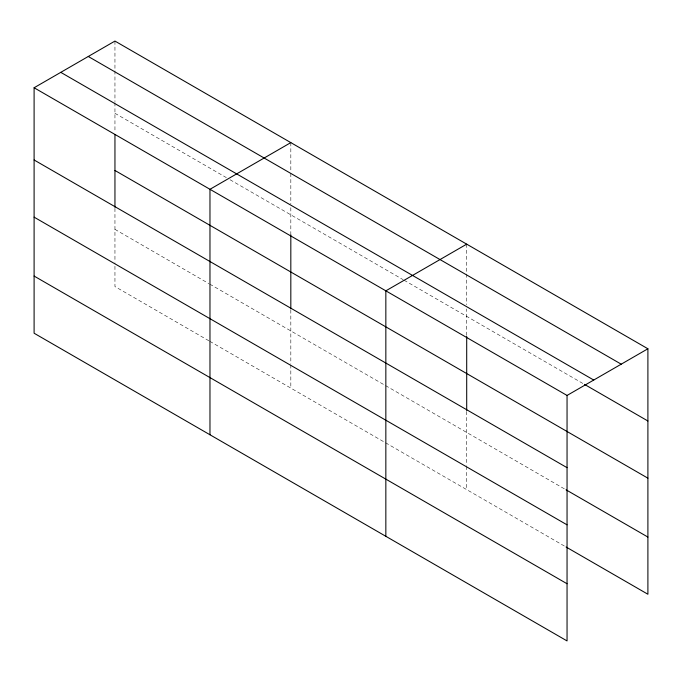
<?xml version="1.0" encoding="UTF-8"?>
<svg xmlns="http://www.w3.org/2000/svg" width="682" height="682" viewBox="0 0 682 682"><rect width="100%" height="100%" fill="white"/><g stroke="black" fill="none" stroke-linecap="round" stroke-linejoin="round"><path stroke-width="0.51" stroke-dasharray="3.41 2.56" d="M290.822 234.949L290.822 205.273M466.701 335.433L466.701 308.937M114.951 113.297L226.373 177.618M230.056 179.75L403.164 279.697M404.085 280.225L583.511 383.821M114.951 229.374L208.871 283.601M209.792 284.13L565.114 489.275M208.871 340.77L114.951 286.551L114.951 263.252M209.792 341.307L565.114 546.452M466.701 244.156L466.701 304.692M466.701 411.417L466.701 465.277M466.701 466.335L466.701 489.625M290.822 142.615L290.822 172.35M290.822 173.416L290.822 204.216M290.822 309.875L290.822 363.736M290.822 364.793L290.822 388.092M114.951 41.073L114.951 69.752M114.951 70.817L114.951 101.618M114.951 102.675L114.951 132.351M114.951 208.334L114.951 262.195"/><path stroke-width="1.02" d="M290.822 234.949L290.822 308.827M466.701 336.49L466.701 410.368M567.049 524.842L567.049 395.449L34.1 87.756L34.1 333.225L567.049 640.927L567.049 524.842L34.1 217.149M566.034 546.981L647.9 594.244L647.9 348.775L114.951 41.073L34.1 87.756M290.822 142.615L209.971 189.298L209.971 434.766M466.701 244.156L385.842 290.839L385.842 536.308M567.049 395.449L647.9 348.775M88.268 56.478L621.217 364.179M60.783 72.352L593.732 380.045M584.431 384.35L647.9 420.99M114.951 170.466L647.9 478.167M34.1 159.98L567.049 467.673M566.034 489.804L647.9 537.066M34.1 276.057L567.049 583.749M114.951 134.473L114.951 207.285"/></g></svg>
